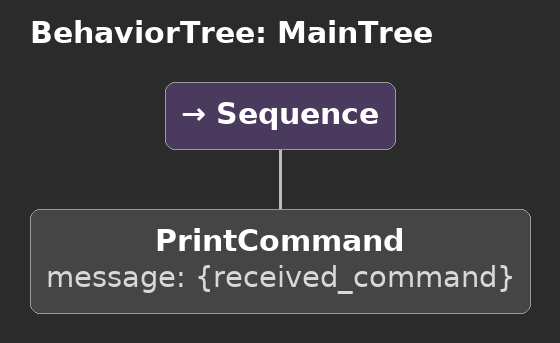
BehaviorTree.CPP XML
<root main_tree_to_execute="MainTree">
    <BehaviorTree ID="MainTree">
        <Sequence>
            <!--
              The 'received_command' will be written to the blackboard
              by the ROS 2 Action Server when a new goal is accepted.
            -->
            <PrintCommand message="{received_command}"/>
        </Sequence>
    </BehaviorTree>
</root>
